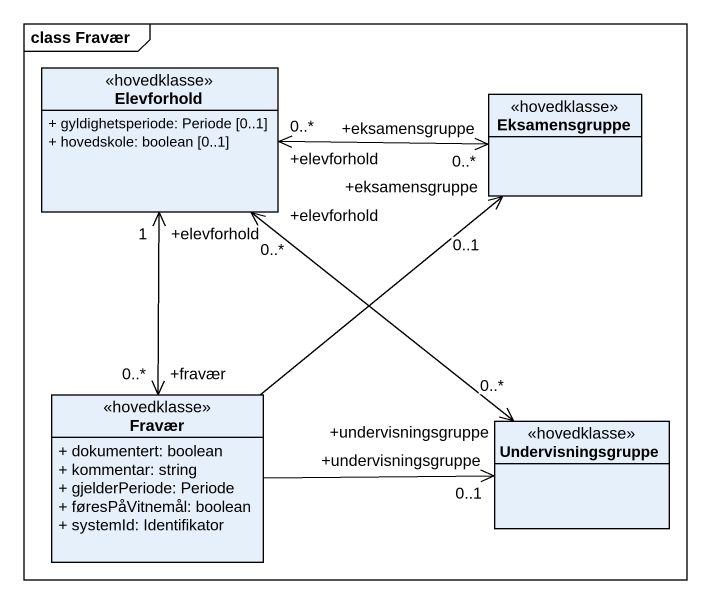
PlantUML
@startuml
mainframe class Fravær
hide circle
hide empty members
skinparam classAttributeIconSize 0
class Elevforhold <<hovedklasse>> {
  + gyldighetsperiode: Periode [0..1]
  + hovedskole: boolean [0..1]
}
class Eksamensgruppe <<hovedklasse>>
class Fravær <<hovedklasse>> {
  + dokumentert: boolean
  + kommentar: string
  + gjelderPeriode: Periode
  + føresPåVitnemål: boolean
  + systemId: Identifikator
}
class Undervisningsgruppe <<hovedklasse>>
Eksamensgruppe "+eksamensgruppe\n0..*" <-left-> "+elevforhold\n0..*" Elevforhold
Fravær "+fravær\n0..*" <-up-> "+elevforhold\n1" Elevforhold
Fravær -up-> "+eksamensgruppe\n0..1" Eksamensgruppe
Fravær -right-> "+undervisningsgruppe\n0..1" Undervisningsgruppe
Undervisningsgruppe "+undervisningsgruppe\n0..*" <-up-> "+elevforhold\n0..*" Elevforhold
@enduml
